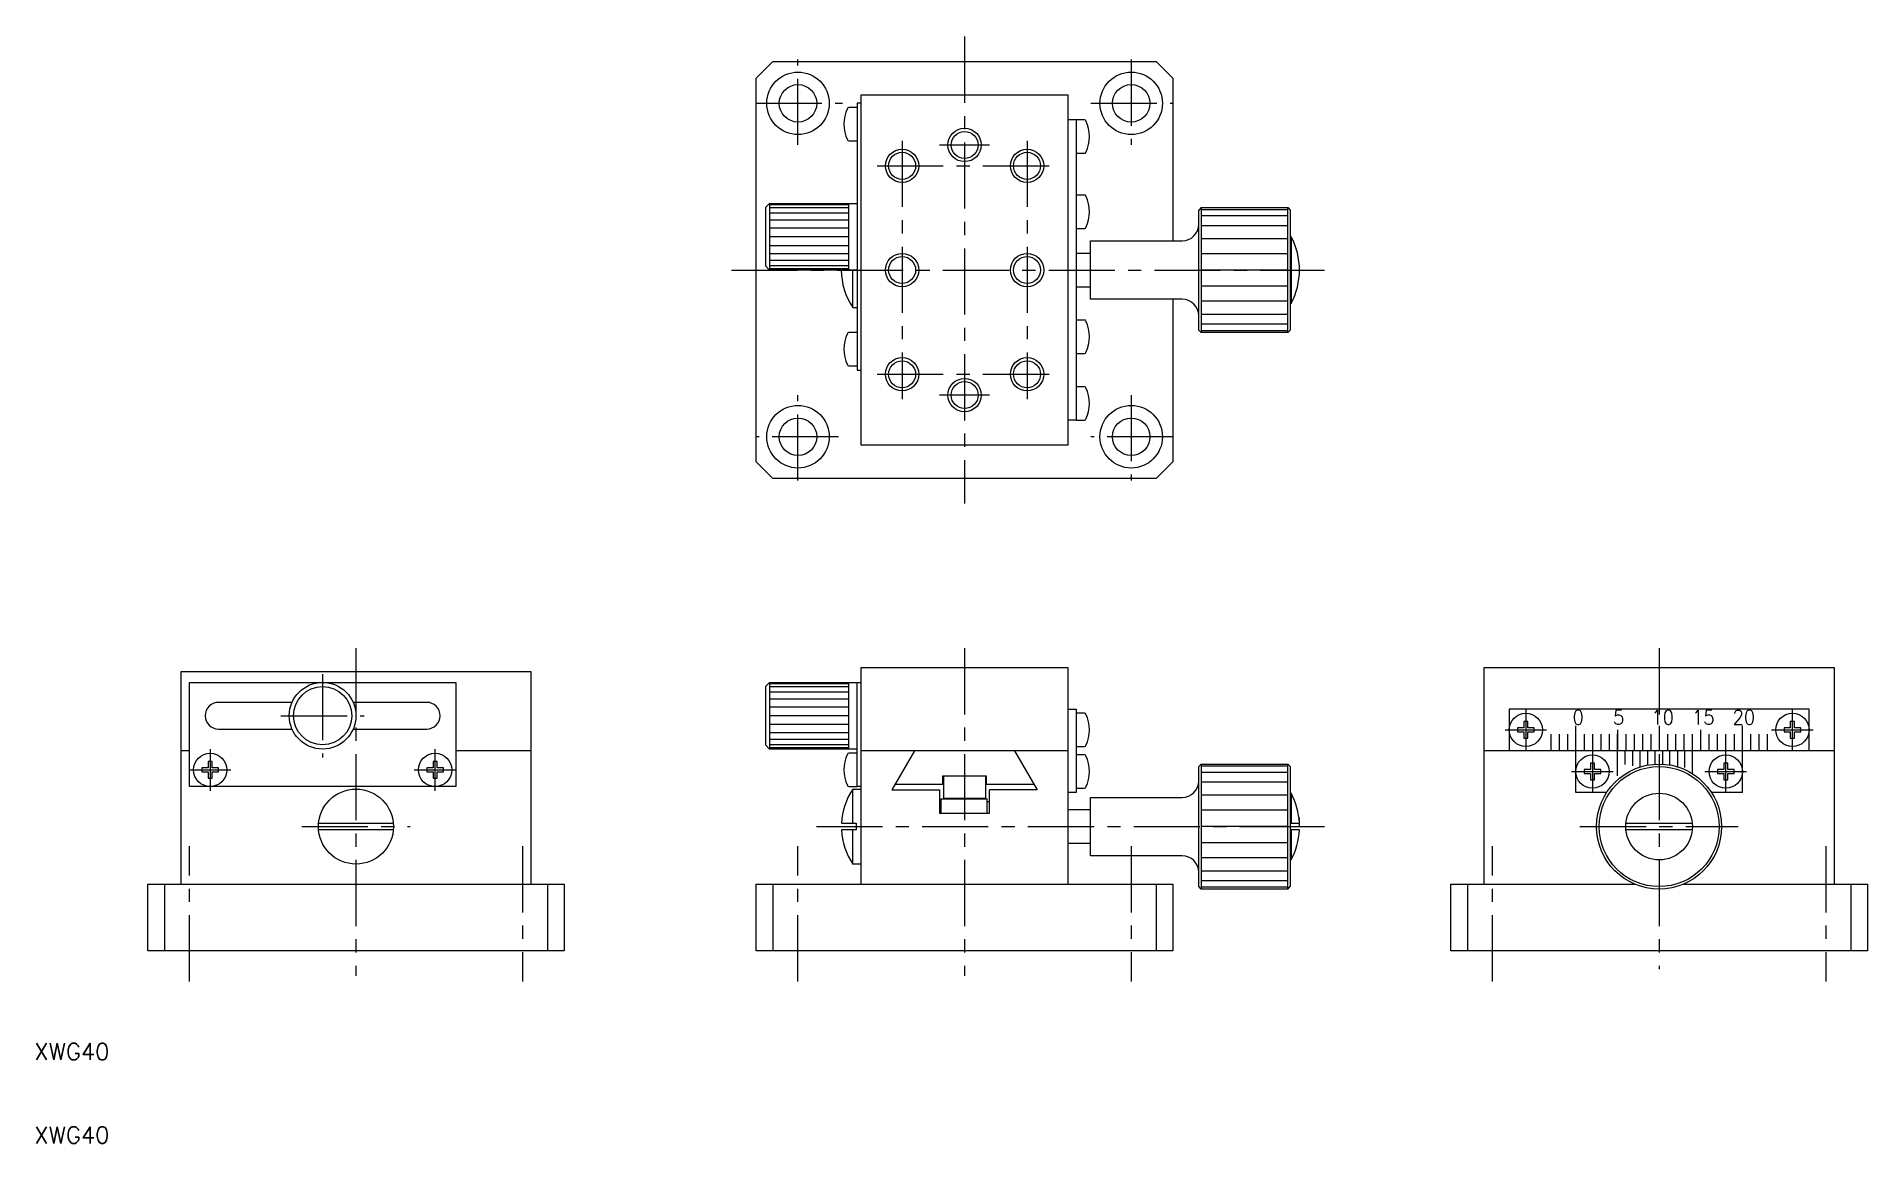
# Model space of a CAD drawing. Extents: x 10 to 230, y 10 to 143.
import ezdxf

# ---------------------------------------------------------------- set-up
doc = ezdxf.new("R2010")
doc.units = 0
doc.header["$LTSCALE"] = 0.25
doc.linetypes.add('CENTER', pattern=[50.8, 31.75, -6.35, 6.35, -6.35])
doc.linetypes.add('PHANTOM', pattern=[2.5, 1.25, -0.25, 0.25, -0.25, 0.25, -0.25])
doc.layers.get('0').update_dxf_attribs({"linetype": 'CONTINUOUS'})
doc.layers.add('1', color=7, linetype='CONTINUOUS')
doc.layers.add('CENTER', color=1, linetype='CENTER')
doc.styles.add('CONVERTER_2', font='txt.shx', dxfattribs={"width": 0.9})
doc.styles.get("Standard").update_dxf_attribs({"font": 'txt.shx', "bigfont": 'extfont.shx'})

msp = doc.modelspace()

# ---------------------------------------------------------------- linework, layer by layer
at = {"linetype": 'CONTINUOUS'}
for p, q in [((96.65, 137.76), (98.65, 139.76)), ((98.65, 139.76), (144.65, 139.76)), ((146.65, 137.76), (144.65, 139.76)), ((96.65, 91.76), (96.65, 137.76)), ((146.65, 137.76), (146.65, 118.26)), ((108.75, 134.26), (107.76, 134.26)), ((108.75, 134.76), (108.75, 102.76)), ((109.25, 134.76), (108.75, 134.76)), ((109.25, 135.76), (134.05, 135.76)), ((109.25, 93.76), (109.25, 135.76)), ((134.05, 135.76), (134.05, 93.76)), ((135.05, 132.76), (134.05, 132.76)), ((135.05, 132.76), (135.05, 96.76)), ((136.04, 132.76), (135.05, 132.76)), ((107.76, 130.26), (108.75, 130.26)), ((135.05, 128.76), (136.04, 128.76)), ((136.04, 123.76), (135.05, 123.76)), ((97.75, 122.26), (98.25, 122.76)), ((97.75, 122.26), (97.75, 115.26)), ((98.25, 122.76), (108.75, 122.76)), ((98.25, 122.76), (98.25, 114.76)), ((98.25, 122.76), (98.25, 114.76)), ((98.25, 122.62), (107.75, 122.62)), ((107.75, 122.22), (98.25, 122.22)), ((107.75, 121.59), (98.25, 121.59)), ((107.75, 114.76), (107.75, 122.76)), ((150.05, 122.26), (149.75, 121.96)), ((149.75, 107.56), (149.75, 121.96)), ((150.05, 122.26), (150.05, 107.26)), ((150.05, 122.26), (160.45, 122.26)), ((160.45, 122), (150.05, 122)), ((160.45, 121.25), (150.05, 121.25)), ((160.45, 107.26), (160.45, 122.26)), ((160.45, 122.26), (160.75, 121.96)), ((160.75, 121.96), (160.75, 107.56)), ((107.75, 120.76), (98.25, 120.76)), ((107.75, 119.79), (98.25, 119.79)), ((107.75, 118.76), (98.25, 118.76)), ((135.05, 119.76), (136.04, 119.76)), ((160.45, 120.06), (150.05, 120.06)), ((160.75, 118.76), (160.85, 118.76)), ((160.85, 118.76), (160.85, 110.76)), ((98.25, 117.72), (107.75, 117.72)), ((98.25, 116.76), (107.75, 116.76)), ((136.75, 116.76), (135.05, 116.76)), ((136.75, 111.26), (136.75, 118.26)), ((136.75, 118.26), (147.75, 118.26)), ((160.45, 118.51), (150.05, 118.51)), ((160.45, 116.7), (150.05, 116.7)), ((98.25, 114.76), (97.75, 115.26)), ((98.25, 115.93), (107.75, 115.93)), ((98.25, 115.29), (107.75, 115.29)), ((107.75, 114.89), (98.25, 114.89)), ((108.75, 114.76), (98.25, 114.76)), ((108.23, 110.26), (108.23, 114.76)), ((160.45, 114.76), (150.05, 114.76)), ((135.05, 112.76), (136.75, 112.76)), ((160.45, 112.82), (150.05, 112.82)), ((108.23, 110.26), (108.75, 110.26)), ((147.75, 111.26), (136.75, 111.26)), ((146.65, 111.26), (146.65, 91.76)), ((160.45, 111.01), (150.05, 111.01)), ((160.85, 110.76), (160.75, 110.76)), ((136.04, 108.76), (135.05, 108.76)), ((150.05, 109.45), (160.45, 109.45)), ((160.45, 108.26), (150.05, 108.26)), ((108.75, 107.26), (107.76, 107.26)), ((150.05, 107.26), (149.75, 107.56)), ((150.05, 107.51), (160.45, 107.51)), ((160.45, 107.26), (150.05, 107.26)), ((160.45, 107.26), (160.75, 107.56)), ((135.05, 104.76), (136.04, 104.76)), ((107.76, 103.26), (108.75, 103.26)), ((108.75, 102.76), (109.25, 102.76)), ((136.04, 100.76), (135.05, 100.76)), ((135.05, 96.76), (134.05, 96.76)), ((135.05, 96.76), (136.04, 96.76)), ((134.05, 93.76), (109.25, 93.76)), ((96.65, 91.76), (98.65, 89.76)), ((146.65, 91.76), (144.65, 89.76)), ((144.65, 89.76), (98.65, 89.76)), ((27.59, 66.6), (69.59, 66.6)), ((27.59, 41.1), (27.59, 66.6)), ((69.59, 66.6), (69.59, 41.1)), ((109.25, 41.1), (109.25, 67.1)), ((109.25, 67.1), (134.05, 67.1)), ((134.05, 67.1), (134.05, 41.1)), ((184.02, 67.1), (226.02, 67.1)), ((184.02, 41.1), (184.02, 67.1)), ((226.02, 67.1), (226.02, 41.1)), ((28.59, 65.3), (60.59, 65.3)), ((28.59, 52.8), (28.59, 65.3)), ((60.59, 65.3), (60.59, 52.8)), ((97.75, 64.8), (98.25, 65.3)), ((97.75, 64.8), (97.75, 57.8)), ((98.25, 65.3), (109.25, 65.3)), ((98.25, 65.3), (98.25, 57.3)), ((98.25, 65.17), (107.75, 65.17)), ((107.75, 64.77), (98.25, 64.77)), ((107.75, 64.13), (98.25, 64.13)), ((107.75, 57.3), (107.75, 65.3)), ((108.75, 52.8), (108.75, 65.3)), ((40.92, 62.9), (32.09, 62.9)), ((57.09, 62.9), (48.25, 62.9)), ((107.75, 63.3), (98.25, 63.3)), ((107.75, 62.34), (98.25, 62.34)), ((134.05, 62.1), (135.05, 62.1)), ((135.05, 62.1), (135.05, 52.1)), ((135.05, 61.6), (135.05, 57.6)), ((136.04, 61.6), (135.05, 61.6)), ((223.02, 62.1), (187.02, 62.1)), ((187.02, 62.1), (187.02, 57.1)), ((223.02, 57.1), (223.02, 62.1)), ((32.09, 59.7), (40.92, 59.7)), ((48.25, 59.7), (57.09, 59.7)), ((107.75, 61.3), (98.25, 61.3)), ((98.25, 60.27), (107.75, 60.27)), ((188.77, 59.85), (188.02, 59.85)), ((188.02, 59.85), (188.02, 59.35)), ((188.02, 59.35), (188.77, 59.35)), ((188.77, 60.6), (188.77, 59.85)), ((189.27, 60.6), (188.77, 60.6)), ((188.77, 59.35), (188.77, 58.6)), ((189.27, 59.85), (189.27, 60.6)), ((190.02, 59.85), (189.27, 59.85)), ((189.27, 59.35), (190.02, 59.35)), ((189.27, 58.6), (189.27, 59.35)), ((190.02, 59.35), (190.02, 59.85)), ((195.02, 52.1), (195.02, 60.1)), ((200.02, 59.6), (200.02, 57.1)), ((205.02, 60.1), (205.02, 57.1)), ((210.02, 57.1), (210.02, 59.6)), ((215.02, 57.1), (215.02, 60.1)), ((220.02, 59.85), (220.02, 59.35)), ((220.77, 59.85), (220.02, 59.85)), ((220.02, 59.35), (220.77, 59.35)), ((220.77, 60.6), (220.77, 59.85)), ((221.27, 60.6), (220.77, 60.6)), ((220.77, 59.35), (220.77, 58.6)), ((221.27, 59.85), (221.27, 60.6)), ((222.02, 59.85), (221.27, 59.85)), ((221.27, 59.35), (222.02, 59.35)), ((221.27, 58.6), (221.27, 59.35)), ((222.02, 59.35), (222.02, 59.85)), ((98.25, 57.3), (97.75, 57.8)), ((98.25, 59.3), (107.75, 59.3)), ((98.25, 58.48), (107.75, 58.48)), ((98.25, 57.84), (107.75, 57.84)), ((107.75, 57.44), (98.25, 57.44)), ((108.75, 57.3), (98.25, 57.3)), ((135.05, 57.6), (136.04, 57.6)), ((188.77, 58.6), (189.27, 58.6)), ((192.02, 59.1), (192.02, 57.1)), ((193.02, 59.1), (193.02, 57.1)), ((194.02, 59.1), (194.02, 57.1)), ((196.02, 59.1), (196.02, 57.1)), ((197.02, 59.1), (197.02, 57.1)), ((198.02, 59.1), (198.02, 57.1)), ((199.02, 59.1), (199.02, 57.1)), ((200.02, 54.1), (200.02, 59.1)), ((201.02, 59.1), (201.02, 57.1)), ((202.02, 59.1), (202.02, 57.1)), ((203.02, 59.1), (203.02, 57.1)), ((204.02, 59.1), (204.02, 57.1)), ((206.02, 59.1), (206.02, 57.1)), ((207.02, 57.1), (207.02, 59.1)), ((208.02, 57.1), (208.02, 59.1)), ((209.02, 54.35), (209.02, 59.1)), ((209.02, 57.1), (209.02, 59.1)), ((211.02, 57.1), (211.02, 59.1)), ((212.02, 57.1), (212.02, 59.1)), ((213.02, 57.1), (213.02, 59.1)), ((214.02, 59.1), (214.02, 57.1)), ((215.02, 52.1), (215.02, 59.1)), ((216.02, 57.1), (216.02, 59.1)), ((217.02, 57.1), (217.02, 59.1)), ((218.02, 57.1), (218.02, 59.1)), ((220.77, 58.6), (221.27, 58.6)), ((28.59, 57.1), (27.59, 57.1)), ((30.84, 55.05), (30.09, 55.05)), ((30.09, 55.05), (30.09, 54.55)), ((30.84, 55.8), (30.84, 55.05)), ((31.34, 55.8), (30.84, 55.8)), ((31.34, 55.05), (31.34, 55.8)), ((32.09, 55.05), (31.34, 55.05)), ((32.09, 54.55), (32.09, 55.05)), ((57.09, 55.05), (57.09, 54.55)), ((57.84, 55.05), (57.09, 55.05)), ((57.84, 55.8), (57.84, 55.05)), ((58.34, 55.8), (57.84, 55.8)), ((58.34, 55.05), (58.34, 55.8)), ((59.09, 55.05), (58.34, 55.05)), ((59.09, 54.55), (59.09, 55.05)), ((69.59, 57.1), (60.59, 57.1)), ((108.75, 56.8), (107.76, 56.8)), ((134.05, 57.1), (109.25, 57.1)), ((115.65, 57.1), (112.93, 52.4)), ((127.65, 57.1), (130.36, 52.4)), ((135.05, 56.6), (135.05, 52.6)), ((136.04, 56.6), (135.05, 56.6)), ((150.05, 55.5), (149.75, 55.2)), ((149.75, 40.8), (149.75, 55.2)), ((150.05, 55.5), (150.05, 40.5)), ((150.05, 55.5), (160.45, 55.5)), ((160.45, 55.25), (150.05, 55.25)), ((160.45, 40.5), (160.45, 55.5)), ((160.45, 55.5), (160.75, 55.2)), ((160.75, 55.2), (160.75, 40.8)), ((226.02, 57.1), (184.02, 57.1)), ((197.27, 55.6), (196.77, 55.6)), ((196.77, 55.6), (196.77, 54.85)), ((197.27, 54.85), (197.27, 55.6)), ((200.92, 57.1), (200.92, 55.45)), ((201.82, 57.1), (201.82, 55.29)), ((202.72, 57.1), (202.72, 55.1)), ((203.62, 57.1), (203.62, 55.37)), ((204.52, 57.1), (204.52, 55.49)), ((205.42, 57.1), (205.42, 55.49)), ((206.32, 55.39), (206.32, 57.1)), ((207.22, 57.1), (207.22, 55.1)), ((208.12, 55.1), (208.12, 57.1)), ((213.27, 55.6), (212.77, 55.6)), ((212.77, 55.6), (212.77, 54.85)), ((213.27, 54.85), (213.27, 55.6)), ((60.59, 52.8), (28.59, 52.8)), ((30.09, 54.55), (30.84, 54.55)), ((30.84, 54.55), (30.84, 53.8)), ((30.84, 53.8), (31.34, 53.8)), ((31.34, 54.55), (32.09, 54.55)), ((31.34, 53.8), (31.34, 54.55)), ((57.09, 54.55), (57.84, 54.55)), ((57.84, 54.55), (57.84, 53.8)), ((57.84, 53.8), (58.34, 53.8)), ((58.34, 54.55), (59.09, 54.55)), ((58.34, 53.8), (58.34, 54.55)), ((107.76, 52.8), (108.75, 52.8)), ((109.25, 52.8), (108.75, 52.8)), ((113.34, 53.1), (119.05, 53.1)), ((119.05, 53.1), (119.05, 54.1)), ((119.05, 54.1), (124.25, 54.1)), ((119.15, 51.33), (119.15, 54.1)), ((124.15, 54.1), (124.15, 51.33)), ((124.25, 54.1), (124.25, 53.1)), ((124.25, 53.1), (129.96, 53.1)), ((160.45, 54.5), (150.05, 54.5)), ((160.45, 53.31), (150.05, 53.31)), ((196.77, 54.85), (196.02, 54.85)), ((196.02, 54.85), (196.02, 54.35)), ((196.02, 54.35), (196.77, 54.35)), ((196.77, 54.35), (196.77, 53.6)), ((196.77, 53.6), (197.27, 53.6)), ((198.02, 54.85), (197.27, 54.85)), ((197.27, 54.35), (198.02, 54.35)), ((197.27, 53.6), (197.27, 54.35)), ((198.02, 54.35), (198.02, 54.85)), ((212.02, 54.85), (212.02, 54.35)), ((212.77, 54.85), (212.02, 54.85)), ((212.02, 54.35), (212.77, 54.35)), ((212.77, 54.35), (212.77, 53.6)), ((212.77, 53.6), (213.27, 53.6)), ((214.02, 54.85), (213.27, 54.85)), ((213.27, 54.35), (214.02, 54.35)), ((213.27, 53.6), (213.27, 54.35)), ((214.02, 54.35), (214.02, 54.85)), ((108.23, 48.4), (108.23, 52.5)), ((108.23, 52.5), (109.25, 52.5)), ((112.93, 52.4), (118.65, 52.4)), ((118.65, 52.4), (118.65, 49.6)), ((118.85, 51.33), (124.35, 51.33)), ((118.85, 49.6), (118.85, 51.33)), ((119.15, 51.4), (124.15, 51.4)), ((124.35, 49.6), (124.35, 51.33)), ((124.35, 51), (124.65, 51)), ((130.36, 52.4), (124.65, 52.4)), ((124.65, 49.6), (124.65, 52.4)), ((135.05, 52.1), (134.05, 52.1)), ((135.05, 52.6), (136.04, 52.6)), ((136.75, 51.5), (147.75, 51.5)), ((136.75, 44.5), (136.75, 51.5)), ((160.45, 51.75), (150.05, 51.75)), ((160.75, 52), (160.85, 52)), ((160.85, 52), (160.85, 48.4)), ((198.74, 52.1), (195.02, 52.1)), ((215.02, 52.1), (211.3, 52.1)), ((44.11, 48.4), (53.07, 48.4)), ((106.86, 48.4), (108.65, 48.4)), ((108.65, 48.4), (108.65, 47.6)), ((118.65, 49.6), (124.65, 49.6)), ((136.75, 50), (134.05, 50)), ((160.45, 49.95), (150.05, 49.95)), ((160.75, 48.4), (161.84, 48.4)), ((201.04, 48.4), (209, 48.4)), ((53.07, 47.6), (44.11, 47.6)), ((108.65, 47.6), (106.86, 47.6)), ((108.23, 43.5), (108.23, 47.6)), ((160.45, 48), (150.05, 48)), ((161.84, 47.6), (160.75, 47.6)), ((160.85, 47.6), (160.85, 44)), ((209, 47.6), (201.04, 47.6)), ((134.05, 46), (136.75, 46)), ((147.75, 44.5), (136.75, 44.5)), ((160.45, 46.06), (150.05, 46.06)), ((160.45, 44.25), (150.05, 44.25)), ((160.85, 44), (160.75, 44)), ((109.25, 43.5), (108.23, 43.5)), ((150.05, 42.7), (160.45, 42.7)), ((23.59, 33.1), (23.59, 41.1)), ((23.59, 41.1), (73.59, 41.1)), ((25.59, 41.1), (25.59, 33.1)), ((71.59, 41.1), (71.59, 33.1)), ((73.59, 41.1), (73.59, 33.1)), ((96.65, 41.1), (146.65, 41.1)), ((96.65, 33.1), (96.65, 41.1)), ((98.65, 41.1), (98.65, 33.1)), ((144.65, 41.1), (144.65, 33.1)), ((146.65, 41.1), (146.65, 33.1)), ((150.05, 40.5), (149.75, 40.8)), ((160.45, 41.51), (150.05, 41.51)), ((150.05, 40.76), (160.45, 40.76)), ((160.45, 40.5), (150.05, 40.5)), ((160.45, 40.5), (160.75, 40.8)), ((180.02, 41.1), (202.08, 41.1)), ((180.02, 33.1), (180.02, 41.1)), ((182.02, 41.1), (182.02, 33.1)), ((207.96, 41.1), (230.02, 41.1)), ((228.02, 41.1), (228.02, 33.1)), ((230.02, 41.1), (230.02, 33.1)), ((73.59, 33.1), (23.59, 33.1)), ((146.65, 33.1), (96.65, 33.1)), ((230.02, 33.1), (180.02, 33.1))]:
    msp.add_line(p, q, dxfattribs=at)
for centre, radius in [((101.65, 134.76), 3.75), ((141.65, 134.76), 3.75), ((101.65, 134.76), 2.25), ((141.65, 134.76), 2.25), ((121.65, 129.76), 1.62), ((114.15, 127.26), 1.62), ((129.15, 127.26), 1.62), ((114.15, 114.76), 1.62), ((129.15, 114.76), 1.62), ((114.15, 102.26), 1.62), ((129.15, 102.26), 1.62), ((121.65, 99.76), 1.62), ((101.65, 94.76), 3.75), ((101.65, 94.76), 2.25), ((141.65, 94.76), 3.75), ((141.65, 94.76), 2.25), ((44.59, 61.3), 4), ((44.59, 61.3), 3.5), ((189.02, 59.6), 2), ((221.02, 59.6), 2), ((31.09, 54.8), 2), ((58.09, 54.8), 2), ((197.02, 54.6), 2), ((205.02, 48), 7.5), ((205.02, 48), 7.2), ((213.02, 54.6), 2), ((48.59, 48), 4.5), ((205.02, 48), 4)]:
    msp.add_circle(centre, radius, dxfattribs=at)
at = {"color": 3, "linetype": 'CONTINUOUS'}
for centre in [(121.65, 129.76), (114.15, 127.26), (129.15, 127.26), (114.15, 114.76), (129.15, 114.76), (114.15, 102.26), (129.15, 102.26), (121.65, 99.76)]:
    msp.add_circle(centre, 2, dxfattribs=at)
at = {"linetype": 'CONTINUOUS'}
for centre, radius, start, end in [((111.5, 132.26), 4.35, 154.3284, 205.6716), ((107.76, 134.06), 0.2, 90, 154.3284), ((136.04, 132.56), 0.2, 25.6716, 90), ((132.29, 130.76), 4.35, 334.3284, 25.6716), ((107.76, 130.46), 0.2, 205.6716, 270), ((136.04, 128.96), 0.2, 270, 334.3284), ((136.04, 123.56), 0.2, 25.6716, 90), ((132.29, 121.76), 4.35, 334.3284, 25.6716), ((136.04, 119.96), 0.2, 270, 334.3284), ((147.75, 120.26), 2, 270, 0), ((153.35, 114.76), 8.5, 331.9275, 28.0725), ((114.85, 114.76), 8, 180, 214.2289), ((147.75, 109.26), 2, 0, 90), ((136.04, 108.56), 0.2, 25.6716, 90), ((132.29, 106.76), 4.35, 334.3284, 25.6716), ((111.5, 105.26), 4.35, 154.3284, 205.6716), ((107.76, 107.06), 0.2, 90, 154.3284), ((107.76, 103.46), 0.2, 205.6716, 270), ((136.04, 104.96), 0.2, 270, 334.3284), ((136.04, 100.56), 0.2, 25.6716, 90), ((132.29, 98.76), 4.35, 334.3284, 25.6716), ((136.04, 96.96), 0.2, 270, 334.3284), ((32.09, 61.3), 1.6, 90, 270), ((57.09, 61.3), 1.6, 270, 90), ((136.04, 61.4), 0.2, 25.6716, 90), ((132.29, 59.6), 4.35, 334.3284, 25.6716), ((136.04, 57.8), 0.2, 270, 334.3284), ((111.5, 54.8), 4.35, 154.3284, 205.6716), ((107.76, 56.6), 0.2, 90, 154.3284), ((136.04, 56.4), 0.2, 25.6716, 90), ((132.29, 54.6), 4.35, 334.3284, 25.6716), ((107.76, 53), 0.2, 205.6716, 270), ((147.75, 53.5), 2, 270, 0), ((114.85, 48), 8, 145.7711, 177.134), ((136.04, 52.8), 0.2, 270, 334.3284), ((153.35, 48), 8.5, 2.6973, 28.0725), ((114.85, 48), 8, 182.866, 214.2289), ((153.35, 48), 8.5, 331.9275, 357.3027), ((147.75, 42.5), 2, 0, 90)]:
    msp.add_arc(centre, radius, start, end, dxfattribs=at)
at = {"layer": '1', "color": 4, "linetype": 'PHANTOM'}
msp.add_line((161.85, 48), (161.85, 49.03), dxfattribs=at)
at = {"layer": 'CENTER'}
for p, q in [((121.65, 142.76), (121.65, 86.76)), ((101.65, 129.76), (101.65, 140.01)), ((141.65, 140.01), (141.65, 129.76)), ((96.58, 134.76), (107, 134.76)), ((136.79, 134.76), (146.71, 134.76)), ((114.15, 130.26), (114.15, 99.26)), ((118.65, 129.76), (124.65, 129.76)), ((129.15, 130.26), (129.15, 99.26)), ((111.15, 127.26), (132.15, 127.26)), ((93.65, 114.76), (164.85, 114.76)), ((111.15, 102.26), (132.15, 102.26)), ((101.65, 89.5), (101.65, 99.76)), ((124.65, 99.76), (118.65, 99.76)), ((141.65, 99.76), (141.65, 89.5)), ((106.5, 94.76), (96.58, 94.76)), ((146.71, 94.76), (136.79, 94.76)), ((48.59, 69.4), (48.59, 30.1)), ((121.65, 69.4), (121.65, 30.1)), ((205.02, 69.4), (205.02, 30.9)), ((44.59, 66.3), (44.59, 56.3)), ((189.02, 62.1), (189.02, 57.1)), ((221.02, 57.1), (221.02, 62.1)), ((39.59, 61.3), (49.59, 61.3)), ((186.52, 59.6), (191.52, 59.6)), ((218.52, 59.6), (223.52, 59.6)), ((31.09, 57.3), (31.09, 52.3)), ((58.09, 52.3), (58.09, 57.3)), ((197.02, 57.1), (197.02, 52.1)), ((213.02, 52.1), (213.02, 57.1)), ((28.59, 54.8), (33.59, 54.8)), ((55.59, 54.8), (60.59, 54.8)), ((194.52, 54.6), (199.52, 54.6)), ((210.52, 54.6), (215.52, 54.6)), ((42.09, 48), (55.09, 48)), ((103.86, 48), (161.85, 48)), ((161.85, 48), (164.85, 48)), ((195.52, 48), (214.52, 48)), ((28.59, 29.43), (28.59, 45.65)), ((68.59, 45.65), (68.59, 29.43)), ((101.65, 29.43), (101.65, 45.65)), ((141.65, 45.65), (141.65, 29.43)), ((185.02, 29.43), (185.02, 45.65)), ((225.02, 45.65), (225.02, 29.43))]:
    msp.add_line(p, q, dxfattribs=at)

# ---------------------------------------------------------------- texts
at = {"style": 'CONVERTER_2', "width": 0.9}
for s, p in [('0', (194.63, 60.23)), ('5', (199.49, 60.23)), ('10', (204.1, 60.23)), ('15', (208.97, 60.23)), ('20', (213.84, 60.23))]:
    msp.add_text(s, height=1.75, dxfattribs=at).set_placement(p)
for p in [(10, 20), (10, 10)]:
    msp.add_text('XWG40', height=2).set_placement(p)

doc.saveas('drawing.dxf')
